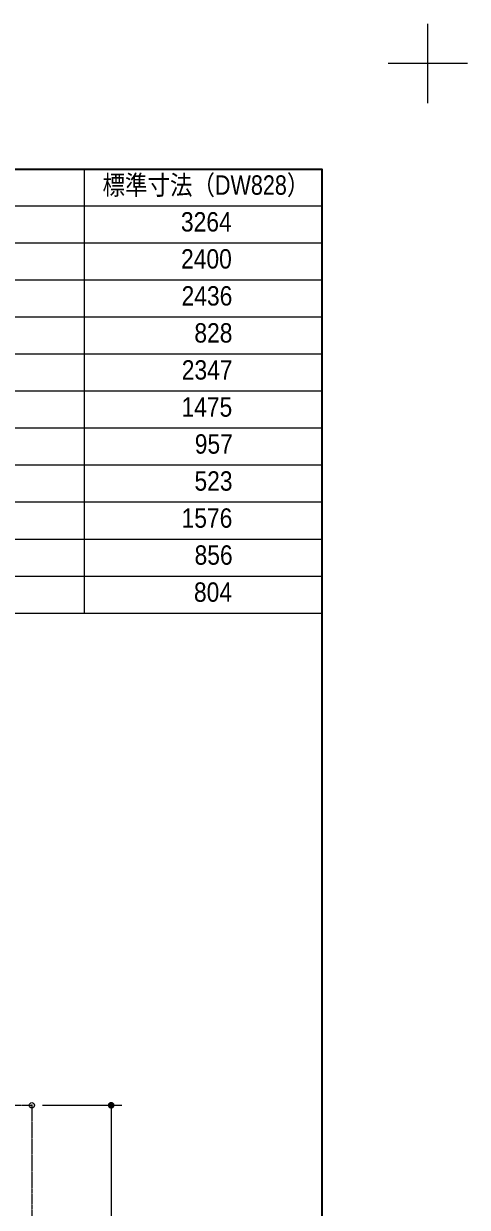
# Model space of a CAD drawing. Units: millimetres, scale not verified. Extents: x -6062 to 6062, y -3045 to 3045.
# Drawn here: x 1648 to 2488, y 807 to 3045 of the extents above; entities that cross this region are included whole.
import ezdxf
from ezdxf.enums import TextEntityAlignment as Align

# ---------------------------------------------------------------- set-up
doc = ezdxf.new("R2010")
doc.units = ezdxf.units.MM
doc.header["$LTSCALE"] = 20
doc.header["$PDMODE"] = 32
doc.header["$PDSIZE"] = 10
doc.linetypes.add('USER2', pattern=[10.5, 8, -0.5, 0.5, -0.5, 0.5, -0.5])
for name, color, linetype, lineweight in [('0-0_3一般', 7, 'Continuous', 15), ('0-2_0', 7, 'Continuous', 25), ('0-4_2寸法-1', 7, 'Continuous', 15), ('0-6_1図面枠', 7, 'Continuous', 15)]:
    doc.layers.add(name, color=color, linetype=linetype, lineweight=lineweight)
doc.layers.add('0-3_Defpoints', color=7, linetype='Continuous')
doc.styles.add('ＭＳ Ｐゴシック', font='')
doc.styles.get('ＭＳ Ｐゴシック').set_extended_font_data('MS PGothic')

# ---------------------------------------------------------------- blocks, each defined once
blk = doc.blocks.new('グループ-16')
at = {"layer": '0-0_3一般', "linetype": 'USER2'}
blk.add_lwpolyline([(62363.7, 20000), (69023, 20000), (69023, -40000), (62363.7, -40000)], close=True, dxfattribs=at)
blk = doc.blocks.new('_Dot')
at = {"layer": '0-2_0'}
blk.add_line((-10, 0), (-20, 0), dxfattribs=at)
for points in [[(0, 0), (-10, 0), (-9.92, 1.25)], [(0, 0), (-9.92, -1.25), (-10, 0)], [(0, 0), (-9.92, 1.25), (-9.69, 2.49)], [(0, 0), (-9.69, -2.49), (-9.92, -1.25)], [(0, 0), (-9.69, 2.49), (-9.3, 3.68)], [(0, 0), (-9.3, -3.68), (-9.69, -2.49)], [(0, 0), (-9.3, 3.68), (-8.76, 4.82)], [(0, 0), (-8.76, -4.82), (-9.3, -3.68)], [(0, 0), (-8.76, 4.82), (-8.09, 5.88)], [(0, 0), (-8.09, -5.88), (-8.76, -4.82)], [(0, 0), (-8.09, 5.88), (-7.29, 6.85)], [(0, 0), (-7.29, -6.85), (-8.09, -5.88)], [(0, 0), (-7.29, 6.85), (-6.37, 7.71)], [(0, 0), (-6.37, -7.71), (-7.29, -6.85)], [(0, 0), (-6.37, 7.71), (-5.36, 8.44)], [(0, 0), (-5.36, -8.44), (-6.37, -7.71)], [(0, 0), (-5.36, 8.44), (-4.26, 9.05)], [(0, 0), (-4.26, -9.05), (-5.36, -8.44)], [(0, 0), (-4.26, 9.05), (-3.09, 9.51)], [(0, 0), (-3.09, -9.51), (-4.26, -9.05)], [(0, 0), (-3.09, 9.51), (-1.87, 9.82)], [(0, 0), (-1.87, -9.82), (-3.09, -9.51)], [(0, 0), (-1.87, 9.82), (-0.63, 9.98)], [(0, 0), (-0.63, -9.98), (-1.87, -9.82)], [(0, 0), (-0.63, 9.98), (0.63, 9.98)], [(0, 0), (0.63, -9.98), (-0.63, -9.98)], [(0, 0), (0.63, 9.98), (1.87, 9.82)], [(0, 0), (1.87, 9.82), (3.09, 9.51)], [(0, 0), (3.09, 9.51), (4.26, 9.05)], [(0, 0), (4.26, 9.05), (5.36, 8.44)], [(0, 0), (5.36, 8.44), (6.37, 7.71)], [(0, 0), (6.37, 7.71), (7.29, 6.85)], [(0, 0), (7.29, 6.85), (8.09, 5.88)], [(0, 0), (8.09, 5.88), (8.76, 4.82)], [(0, 0), (8.76, 4.82), (9.3, 3.68)], [(0, 0), (9.3, 3.68), (9.69, 2.49)], [(0, 0), (9.69, 2.49), (9.92, 1.25)], [(0, 0), (9.92, 1.25), (10, 0)], [(0, 0), (1.87, -9.82), (0.63, -9.98)], [(0, 0), (3.09, -9.51), (1.87, -9.82)], [(0, 0), (4.26, -9.05), (3.09, -9.51)], [(0, 0), (5.36, -8.44), (4.26, -9.05)], [(0, 0), (6.37, -7.71), (5.36, -8.44)], [(0, 0), (7.29, -6.85), (6.37, -7.71)], [(0, 0), (8.09, -5.88), (7.29, -6.85)], [(0, 0), (8.76, -4.82), (8.09, -5.88)], [(0, 0), (9.3, -3.68), (8.76, -4.82)], [(0, 0), (9.69, -2.49), (9.3, -3.68)], [(0, 0), (9.92, -1.25), (9.69, -2.49)], [(0, 0), (10, 0), (9.92, -1.25)]]:
    blk.add_solid(points, dxfattribs=at)
blk = doc.blocks.new('グループ-20')
at = {"layer": '0-6_1図面枠'}
for p, q in [((84000, 57900), (84000, 60900)), ((85500, 59400), (82500, 59400))]:
    blk.add_line(p, q, dxfattribs=at)
blk = doc.blocks.new('グループ-22')
at = {"layer": '0-6_1図面枠', "lineweight": 35}
blk.add_lwpolyline([(-80000, 55400), (80000, 55400), (80000, -55400), (-80000, -55400)], close=True, dxfattribs=at)
blk = doc.blocks.new('図面枠')
at = {"layer": '0-6_1図面枠'}
for name in ['グループ-20', 'グループ-22']:
    blk.add_blockref(name, (0, 0), dxfattribs=at)

msp = doc.modelspace()

# ---------------------------------------------------------------- linework, layer by layer
at = {"layer": '0-3_Defpoints'}
msp.add_point((1663.65, 1000), dxfattribs=at)
at = {"layer": '0-4_2寸法-1'}
for p, q in [((1683.65, 1000), (1833.65, 1000)), ((1813.65, 987.29), (1813.65, -1987.29))]:
    msp.add_line(p, q, dxfattribs=at)
at = {"layer": '0-6_1図面枠'}
for p, q in [((1762.5, 2770), (1762.5, 1930)), ((2212.5, 2700), (362.5, 2700)), ((2212.5, 2630), (1312.5, 2630)), ((2212.5, 2560), (362.5, 2560)), ((2212.5, 2490), (362.5, 2490)), ((2212.5, 2420), (362.5, 2420)), ((2212.5, 2420), (362.5, 2420)), ((2212.5, 2350), (362.5, 2350)), ((2212.5, 2280), (1312.5, 2280)), ((2212.5, 2210), (1312.5, 2210)), ((2212.5, 2140), (362.5, 2140)), ((2212.5, 2070), (1312.5, 2070)), ((2212.5, 2000), (362.5, 2000))]:
    msp.add_line(p, q, dxfattribs=at)
msp.add_lwpolyline([(362.5, 2770), (2212.5, 2770), (2212.5, 1930), (362.5, 1930)], close=True, dxfattribs=at)

# ---------------------------------------------------------------- block references
at = {"layer": '0-0_3一般', "xscale": 0.05, "yscale": 0.05}
msp.add_blockref('グループ-16', (-1787.5, 0), dxfattribs=at)
at = {"layer": '0-4_2寸法-1', "xscale": 0.6356201, "yscale": 0.6356201, "rotation": 90}
msp.add_blockref('_Dot', (1813.65, 1000), dxfattribs=at)
at = {"layer": '0-6_1図面枠', "xscale": 0.05, "yscale": 0.05}
msp.add_blockref('図面枠', (-1787.5, 0), dxfattribs=at)

# ---------------------------------------------------------------- texts
at = {"layer": '0-6_1図面枠', "style": 'ＭＳ Ｐゴシック'}
for s, height, width, p in [('標準寸法（DW828）', 36.69, 0.85, (1797.3, 2710.56)), ('3264', 36.66, 0.9, (1945.66, 2641.03)), ('2400', 36.66, 0.9, (1945.86, 2570.95)), ('2436', 36.66, 0.9, (1946.84, 2501.03)), ('828', 36.66, 0.9, (1971.03, 2431.03)), ('2347', 36.66, 0.9, (1947.21, 2361.03)), ('1475', 36.66, 0.9, (1946.64, 2290.95)), ('957', 36.66, 0.9, (1971.8, 2221.03)), ('523', 36.66, 0.9, (1971.23, 2151.03)), ('1576', 36.66, 0.9, (1946.84, 2080.95)), ('856', 36.66, 0.9, (1971.43, 2011.03)), ('804', 36.66, 0.9, (1970.25, 1940.95))]:
    msp.add_text(s, height=height, dxfattribs=dict(at, width=width)).set_placement(p, align=Align.BOTTOM_LEFT)

doc.saveas('drawing.dxf')
